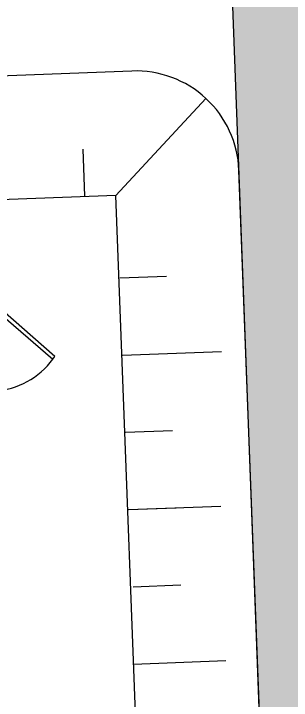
# Model space of a CAD drawing. Header units: metres. Extents: x 1956498 to 1957612, y 2277909 to 2278547.
# Drawn here: x 1956622.69 to 1956625.38, y 2278195.75 to 2278202.41 of the extents above; entities that cross this region are included whole.
import ezdxf

# ---------------------------------------------------------------- set-up
doc = ezdxf.new("R2010")
doc.units = ezdxf.units.M
for name, color, linetype in [('UBS-100-Circulation intérieure lourde', 252, 'Continuous'), ('UBS-100-Postes', 8, 'Continuous'), ('UBS_400_DETAIL POSTE HTA TOOLKIT UBS', 7, 'Continuous')]:
    doc.layers.add(name, color=color, linetype=linetype)

# ---------------------------------------------------------------- blocks, each defined once
blk = doc.blocks.new('UBS_PDT C1752')
at = {"color": 3}
blk.add_lwpolyline([(2.4456, -1.4748), (1.8878, -2.0782), (1.9102, -2.0981), (2.4739, -1.5031)], close=True, dxfattribs=at)
blk.add_arc((2.3402, -1.494), 0.7388, 180.46511, 232.24721, dxfattribs=at)

msp = doc.modelspace()

# ---------------------------------------------------------------- hatches: boundary and pattern name
at = {"layer": 'UBS-100-Circulation intérieure lourde', "transparency": 33554687}
h = msp.add_hatch(color=256, dxfattribs=at)
h.dxf.hatch_style = 1
edge = h.paths.add_edge_path()
edge.add_line((1956634.3415, 2278056.8876), (1956625.3466, 2278294.0437))
edge.add_line((1956625.3466, 2278294.0437), (1956624.5409, 2278315.2267))
edge.add_arc((1956635.533, 2278315.6438), 11, 134.37954, 182.17296, ccw=False)
edge.add_line((1956627.8395, 2278323.5057), (1956625.0419, 2278326.3646))
edge.add_line((1956625.0419, 2278326.3646), (1956619.7298, 2278321.1664))
edge.add_line((1956619.7298, 2278321.1664), (1956601.5544, 2278307.2638))
edge.add_line((1956601.5544, 2278307.2638), (1956603.9907, 2278304.0786))
edge.add_arc((1956610.2951, 2278295.0645), 11, 2.10902, 124.9682, ccw=False)
edge.add_line((1956621.2876, 2278295.4693), (1956625.185, 2278192.5954))
edge.add_line((1956625.185, 2278192.5954), (1956619.7389, 2278192.3888))
edge.add_line((1956619.7389, 2278192.3888), (1956620.1939, 2278180.3974))
edge.add_line((1956620.1939, 2278180.3974), (1956625.64, 2278180.604))
edge.add_line((1956625.64, 2278180.604), (1956630.3129, 2278057.5585))
edge.add_line((1956630.3129, 2278057.5585), (1956622.6211, 2278058.8395))
edge.add_arc((1956620.1478, 2278044.0723), 14.973, 80.49186, 131.75455)
edge.add_arc((1956601.9092, 2278062.6328), 11.0892, 260.40806, 318.20505, ccw=False)
edge.add_line((1956600.0614, 2278051.6986), (1956599.4043, 2278047.7529))
edge.add_line((1956599.4043, 2278047.7529), (1956666.6166, 2278036.5593))
edge.add_line((1956666.6166, 2278036.5593), (1956667.2737, 2278040.505))
edge.add_arc((1956669.1556, 2278051.5319), 11.1864, 203.03706, 260.31524, ccw=False)
edge.add_arc((1956645.8036, 2278039.772), 15.0001, 29.4824, 80.62893)
edge.add_line((1956648.2461, 2278054.5719), (1956634.3415, 2278056.8876))

# ---------------------------------------------------------------- linework, layer by layer
msp.add_lwpolyline([(1956603.9907, 2278304.0786, -0.594106), (1956621.2876, 2278295.4693), (1956625.185, 2278192.5954), (1956619.7389, 2278192.3888), (1956620.1939, 2278180.3974), (1956625.64, 2278180.604), (1956630.3129, 2278057.5585), (1956622.6211, 2278058.8395, 0.227482), (1956610.1767, 2278055.2422, -0.257673), (1956600.0614, 2278051.6986), (1956667.2737, 2278040.505, -0.25526), (1956658.8613, 2278047.1544, 0.226949), (1956648.2461, 2278054.5719), (1956634.3415, 2278056.8876), (1956625.3466, 2278294.0437), (1956624.5409, 2278315.2267, -0.211615), (1956627.8395, 2278323.5057), (1956622.4018, 2278318.1742)], format="xyb", close=True, dxfattribs=at)
at = {"layer": 'UBS-100-Postes', "color": 17, "transparency": 33554687}
for p, q in [((1956623.3825, 2278200.6394), (1956623.3653, 2278201.0944)), ((1956623.7189, 2278199.8455), (1956624.174, 2278199.8627)), ((1956623.7474, 2278199.096), (1956624.7044, 2278199.1323)), ((1956623.7758, 2278198.3465), (1956624.2309, 2278198.3638)), ((1956623.7758, 2278198.3465), (1956624.2309, 2278198.3638)), ((1956623.8043, 2278197.5971), (1956624.698, 2278197.631)), ((1956623.8043, 2278197.5971), (1956624.2657, 2278197.6146)), ((1956623.8492, 2278196.8482), (1956624.3125, 2278196.8658)), ((1956623.8529, 2278196.0978), (1956624.7466, 2278196.1318))]:
    msp.add_line(p, q, dxfattribs=at)
msp.add_lwpolyline([(1956625.1513, 2278193.5948), (1956624.8745, 2278200.8904, 0.414214), (1956623.8373, 2278201.8518), (1956618.4412, 2278201.6471, 0.414214), (1956617.4798, 2278200.6099), (1956617.7566, 2278193.3143, 0.414214), (1956618.7938, 2278192.3529), (1956624.1899, 2278192.5576, 0.414214)], format="xyb", close=True, dxfattribs=at)
msp.add_lwpolyline([(1956623.6829, 2278200.6451), (1956624.555, 2278201.5859)], dxfattribs=at)
msp.add_lwpolyline([(1956623.9446, 2278193.7492), (1956623.6829, 2278200.6451), (1956618.6865, 2278200.4555), (1956618.9482, 2278193.5596)], close=True, dxfattribs=at)

# ---------------------------------------------------------------- block references
at = {"layer": 'UBS_400_DETAIL POSTE HTA TOOLKIT UBS', "transparency": 33554687, "rotation": 92.17295973550951}
msp.add_blockref('UBS_PDT C1752', (1956621.0658, 2278197.0924), dxfattribs=at)

doc.saveas('drawing.dxf')
